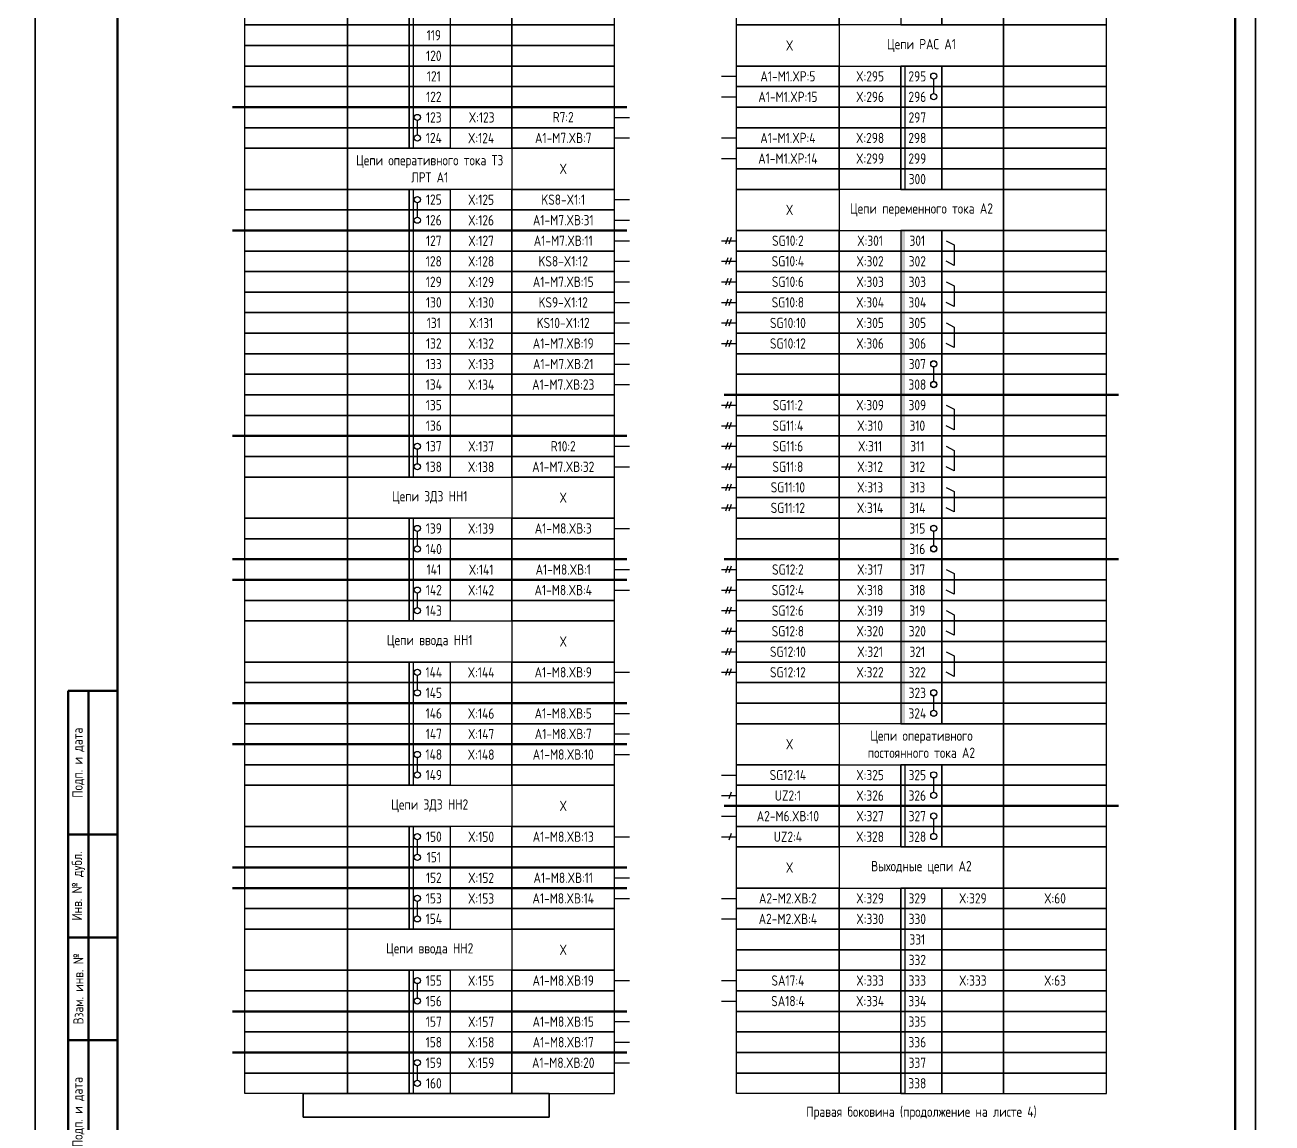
# Model space of a CAD drawing. Header units: millimetres. Extents: x -1117 to 6417, y -90 to 586.
# Drawn here: x 5631.5 to 5935, y 44.8 to 312 of the extents above; entities that cross this region are included whole.
import ezdxf

# ---------------------------------------------------------------- set-up
doc = ezdxf.new("R2010")
doc.units = ezdxf.units.MM
doc.styles.add('Gost_type_A', font='GOST_A.TTF')

# ---------------------------------------------------------------- blocks, each defined once
blk = doc.blocks.new('Штамп левый нижний')
at = {"lineweight": 50}
for points in [[(-12, 145), (-7, 145), (-7, 110), (-12, 110)], [(-7, 145), (0, 145), (0, 110), (-7, 110)], [(-12, 110), (-7, 110), (-7, 85), (-12, 85)], [(-7, 110), (0, 110), (0, 85), (-7, 85)], [(-12, 85), (-7, 85), (-7, 60), (-12, 60)], [(-7, 85), (0, 85), (0, 60), (-7, 60)], [(-12, 60), (-7, 60), (-7, 25), (-12, 25)], [(-7, 60), (0, 60), (0, 25), (-7, 25)], [(-12, 25), (-7, 25), (-7, 0), (-12, 0)], [(-7, 25), (0, 25), (0, 0), (-7, 0)]]:
    blk.add_lwpolyline(points, close=True, dxfattribs=at)
at = {"char_height": 2.5, "attachment_point": 5, "rotation": 90, "style": 'Gost_type_A'}
for s, insert, width in [('Подп. и дата', (-9.5, 127.5), 35), ('Инв. № дубл.', (-9.5, 97.5), 25), ('Взам. инв. №', (-9.5, 72.5), 25), ('Подп. и дата', (-9.5, 42.5), 35), ('Инв. N подл.', (-9.5, 12.5), 25)]:
    blk.add_mtext(s, dxfattribs=dict(at, insert=insert, width=width))

msp = doc.modelspace()

# ---------------------------------------------------------------- hatches: boundary and pattern name
h = msp.add_hatch(color=7)
h.dxf.hatch_style = 1
h.paths.add_polyline_path([(5845.67, 262), (5844.67, 262), (5844.67, 222), (5845.67, 222)])
h = msp.add_hatch(color=7)
h.dxf.hatch_style = 1
h.paths.add_polyline_path([(5845.67, 222), (5844.67, 222), (5844.67, 142), (5845.67, 142)])

# ---------------------------------------------------------------- linework, layer by layer
for p, q in [((5726, 392), (5726, 282)), ((5801.04, 299.5), (5804.67, 299.5)), ((5801.04, 294.5), (5804.67, 294.5)), ((5775, 289.5), (5778.62, 289.5)), ((5775, 284.5), (5778.62, 284.5)), ((5801.04, 284.5), (5804.67, 284.5)), ((5801.04, 279.5), (5804.67, 279.5)), ((5775, 269.5), (5778.62, 269.5)), ((5775, 264.5), (5778.62, 264.5)), ((5775, 259.5), (5778.62, 259.5)), ((5801.04, 259.5), (5804.67, 259.5)), ((5802.58, 260.31), (5802, 258.69)), ((5803.37, 260.31), (5802.79, 258.69)), ((5802.58, 255.31), (5802, 253.69)), ((5803.37, 255.31), (5802.79, 253.69)), ((5775, 254.5), (5778.62, 254.5)), ((5801.04, 254.5), (5804.67, 254.5)), ((5775, 249.5), (5778.62, 249.5)), ((5801.04, 249.5), (5804.67, 249.5)), ((5802.58, 250.31), (5802, 248.69)), ((5803.37, 250.31), (5802.79, 248.69)), ((5775, 244.5), (5778.62, 244.5)), ((5801.04, 244.5), (5804.67, 244.5)), ((5802.58, 245.31), (5802, 243.69)), ((5803.37, 245.31), (5802.79, 243.69)), ((5802.58, 240.31), (5802, 238.69)), ((5803.37, 240.31), (5802.79, 238.69)), ((5775, 239.5), (5778.62, 239.5)), ((5801.04, 239.5), (5804.67, 239.5)), ((5775, 234.5), (5778.62, 234.5)), ((5801.04, 234.5), (5804.67, 234.5)), ((5802.58, 235.31), (5802, 233.69)), ((5803.37, 235.31), (5802.79, 233.69)), ((5775, 229.5), (5778.62, 229.5)), ((5775, 224.5), (5778.62, 224.5)), ((5801.04, 219.5), (5804.67, 219.5)), ((5802.58, 220.31), (5802, 218.69)), ((5803.37, 220.31), (5802.79, 218.69)), ((5801.04, 214.5), (5804.67, 214.5)), ((5802.58, 215.31), (5802, 213.69)), ((5803.37, 215.31), (5802.79, 213.69)), ((5775, 209.5), (5778.62, 209.5)), ((5801.04, 209.5), (5804.67, 209.5)), ((5802.58, 210.31), (5802, 208.69)), ((5803.37, 210.31), (5802.79, 208.69)), ((5775, 204.5), (5778.62, 204.5)), ((5801.04, 204.5), (5804.67, 204.5)), ((5802.58, 205.31), (5802, 203.69)), ((5803.37, 205.31), (5802.79, 203.69)), ((5802.58, 200.31), (5802, 198.69)), ((5803.37, 200.31), (5802.79, 198.69)), ((5801.04, 199.5), (5804.67, 199.5)), ((5801.04, 194.5), (5804.67, 194.5)), ((5802.58, 195.31), (5802, 193.69)), ((5803.37, 195.31), (5802.79, 193.69)), ((5775, 189.5), (5778.62, 189.5)), ((5775, 179.5), (5778.62, 179.5)), ((5801.04, 179.5), (5804.67, 179.5)), ((5802.58, 180.31), (5802, 178.69)), ((5803.37, 180.31), (5802.79, 178.69)), ((5775, 174.5), (5778.62, 174.5)), ((5801.04, 174.5), (5804.67, 174.5)), ((5802.58, 175.31), (5802, 173.69)), ((5803.37, 175.31), (5802.79, 173.69)), ((5802.58, 170.31), (5802, 168.69)), ((5803.37, 170.31), (5802.79, 168.69)), ((5801.04, 169.5), (5804.67, 169.5)), ((5801.04, 164.5), (5804.67, 164.5)), ((5802.58, 165.31), (5802, 163.69)), ((5803.37, 165.31), (5802.79, 163.69)), ((5801.04, 159.5), (5804.67, 159.5)), ((5802.58, 160.31), (5802, 158.69)), ((5803.37, 160.31), (5802.79, 158.69)), ((5802.58, 155.31), (5802, 153.69)), ((5803.37, 155.31), (5802.79, 153.69)), ((5775, 154.5), (5778.62, 154.5)), ((5801.04, 154.5), (5804.67, 154.5)), ((5775, 144.5), (5778.62, 144.5)), ((5775, 139.5), (5778.62, 139.5)), ((5775, 134.5), (5778.62, 134.5)), ((5801.04, 129.5), (5804.67, 129.5)), ((5801.04, 124.5), (5804.67, 124.5)), ((5803.37, 125.31), (5802.79, 123.69)), ((5801.04, 119.5), (5804.67, 119.5)), ((5775, 114.5), (5778.62, 114.5)), ((5801.04, 114.5), (5804.67, 114.5)), ((5803.37, 115.31), (5802.79, 113.69)), ((5775, 104.5), (5778.62, 104.5)), ((5775, 99.5), (5778.62, 99.5)), ((5801.04, 99.5), (5804.67, 99.5)), ((5801.04, 94.5), (5804.67, 94.5)), ((5775, 79.5), (5778.62, 79.5)), ((5801.04, 79.5), (5804.67, 79.5)), ((5801.04, 74.5), (5804.67, 74.5)), ((5775, 69.5), (5778.62, 69.5)), ((5775, 64.5), (5778.62, 64.5)), ((5775, 59.5), (5778.62, 59.5))]:
    msp.add_line(p, q)
at = {"lineweight": -2}
for p, q in [((5852.67, 295.25), (5852.67, 298.75)), ((5852.67, 225.25), (5852.67, 228.75)), ((5852.67, 225.25), (5852.67, 228.75)), ((5852.67, 185.25), (5852.67, 188.75)), ((5852.67, 185.25), (5852.67, 188.75)), ((5852.67, 145.25), (5852.67, 148.75)), ((5852.67, 145.25), (5852.67, 148.75)), ((5852.67, 125.25), (5852.67, 128.75)), ((5852.67, 115.25), (5852.67, 118.75))]:
    msp.add_line(p, q, dxfattribs=at)
at = {"lineweight": 50}
for p, q in [((5682, 292), (5778, 292)), ((5682, 262), (5778, 262)), ((5801.67, 222), (5897.67, 222)), ((5682, 212), (5778, 212)), ((5682, 182), (5778, 182)), ((5801.67, 182), (5897.67, 182)), ((5682, 177), (5778, 177)), ((5682, 147), (5778, 147)), ((5682, 137), (5778, 137)), ((5801.67, 122), (5897.67, 122)), ((5682, 107), (5778, 107)), ((5682, 102), (5778, 102)), ((5682, 72), (5778, 72)), ((5682, 62), (5778, 62))]:
    msp.add_line(p, q, dxfattribs=at)
at = {"color": 7, "lineweight": -2}
for p, q in [((5727, 285.25), (5727, 288.75)), ((5727, 265.25), (5727, 268.75)), ((5727, 205.25), (5727, 208.75)), ((5727, 185.25), (5727, 188.75)), ((5727, 170.25), (5727, 173.75)), ((5727, 150.25), (5727, 153.75)), ((5727, 130.25), (5727, 133.75)), ((5727, 110.25), (5727, 113.75)), ((5727, 95.25), (5727, 98.75)), ((5727, 75.25), (5727, 78.75)), ((5727, 55.25), (5727, 58.75))]:
    msp.add_line(p, q, dxfattribs=at)
for points in [[(5634, 420), (5634, 0), (5337, 0), (5337, 420)], [(5931, 420), (5931, 0), (5634, 0), (5634, 420)], [(6228, 420), (6228, 0), (5931, 0), (5931, 420)], [(5685, 317), (5710, 317), (5710, 312), (5685, 312)], [(5710, 317), (5725, 317), (5725, 312), (5710, 312)], [(5725, 317), (5735, 317), (5735, 312), (5725, 312)], [(5750, 317), (5735, 317), (5735, 312), (5750, 312)], [(5775, 317), (5750, 317), (5750, 312), (5775, 312)], [(5804.67, 317), (5829.67, 317), (5829.67, 312), (5804.67, 312)], [(5829.67, 317), (5844.67, 317), (5844.67, 312), (5829.67, 312)], [(5854.67, 317), (5844.67, 317), (5844.67, 312), (5854.67, 312)], [(5869.67, 317), (5854.67, 317), (5854.67, 312), (5869.67, 312)], [(5894.67, 317), (5869.67, 317), (5869.67, 312), (5894.67, 312)], [(5685, 312), (5710, 312), (5710, 307), (5685, 307)], [(5710, 312), (5725, 312), (5725, 307), (5710, 307)], [(5725, 312), (5735, 312), (5735, 307), (5725, 307)], [(5750, 312), (5735, 312), (5735, 307), (5750, 307)], [(5775, 312), (5750, 312), (5750, 307), (5775, 307)], [(5804.67, 312), (5829.67, 312), (5829.67, 302), (5804.67, 302)], [(5869.67, 312), (5829.67, 312), (5829.67, 302), (5869.67, 302)], [(5894.67, 312), (5869.67, 312), (5869.67, 302), (5894.67, 302)], [(5685, 307), (5710, 307), (5710, 302), (5685, 302)], [(5710, 307), (5725, 307), (5725, 302), (5710, 302)], [(5725, 307), (5735, 307), (5735, 302), (5725, 302)], [(5750, 307), (5735, 307), (5735, 302), (5750, 302)], [(5775, 307), (5750, 307), (5750, 302), (5775, 302)], [(5685, 302), (5710, 302), (5710, 297), (5685, 297)], [(5710, 302), (5725, 302), (5725, 297), (5710, 297)], [(5725, 302), (5735, 302), (5735, 297), (5725, 297)], [(5750, 302), (5735, 302), (5735, 297), (5750, 297)], [(5775, 302), (5750, 302), (5750, 297), (5775, 297)], [(5804.67, 302), (5829.67, 302), (5829.67, 297), (5804.67, 297)], [(5829.67, 302), (5844.67, 302), (5844.67, 297), (5829.67, 297)], [(5854.67, 302), (5844.67, 302), (5844.67, 297), (5854.67, 297)], [(5869.67, 302), (5854.67, 302), (5854.67, 297), (5869.67, 297)], [(5894.67, 302), (5869.67, 302), (5869.67, 297), (5894.67, 297)], [(5685, 297), (5710, 297), (5710, 292), (5685, 292)], [(5710, 297), (5725, 297), (5725, 292), (5710, 292)], [(5725, 297), (5735, 297), (5735, 292), (5725, 292)], [(5750, 297), (5735, 297), (5735, 292), (5750, 292)], [(5775, 297), (5750, 297), (5750, 292), (5775, 292)], [(5804.67, 297), (5829.67, 297), (5829.67, 292), (5804.67, 292)], [(5829.67, 297), (5844.67, 297), (5844.67, 292), (5829.67, 292)], [(5854.67, 297), (5844.67, 297), (5844.67, 292), (5854.67, 292)], [(5869.67, 297), (5854.67, 297), (5854.67, 292), (5869.67, 292)], [(5894.67, 297), (5869.67, 297), (5869.67, 292), (5894.67, 292)], [(5685, 292), (5710, 292), (5710, 287), (5685, 287)], [(5710, 292), (5725, 292), (5725, 287), (5710, 287)], [(5725, 292), (5735, 292), (5735, 287), (5725, 287)], [(5750, 292), (5735, 292), (5735, 287), (5750, 287)], [(5775, 292), (5750, 292), (5750, 287), (5775, 287)], [(5804.67, 292), (5829.67, 292), (5829.67, 287), (5804.67, 287)], [(5804.67, 292), (5829.67, 292), (5829.67, 287), (5804.67, 287)], [(5829.67, 292), (5844.67, 292), (5844.67, 287), (5829.67, 287)], [(5829.67, 292), (5844.67, 292), (5844.67, 287), (5829.67, 287)], [(5854.67, 292), (5844.67, 292), (5844.67, 287), (5854.67, 287)], [(5854.67, 292), (5844.67, 292), (5844.67, 287), (5854.67, 287)], [(5869.67, 292), (5854.67, 292), (5854.67, 287), (5869.67, 287)], [(5869.67, 292), (5854.67, 292), (5854.67, 287), (5869.67, 287)], [(5894.67, 292), (5869.67, 292), (5869.67, 287), (5894.67, 287)], [(5894.67, 292), (5869.67, 292), (5869.67, 287), (5894.67, 287)], [(5685, 287), (5710, 287), (5710, 282), (5685, 282)], [(5710, 287), (5725, 287), (5725, 282), (5710, 282)], [(5725, 287), (5735, 287), (5735, 282), (5725, 282)], [(5750, 287), (5735, 287), (5735, 282), (5750, 282)], [(5775, 287), (5750, 287), (5750, 282), (5775, 282)], [(5804.67, 287), (5829.67, 287), (5829.67, 282), (5804.67, 282)], [(5804.67, 287), (5829.67, 287), (5829.67, 282), (5804.67, 282)], [(5829.67, 287), (5844.67, 287), (5844.67, 282), (5829.67, 282)], [(5829.67, 287), (5844.67, 287), (5844.67, 282), (5829.67, 282)], [(5854.67, 287), (5844.67, 287), (5844.67, 282), (5854.67, 282)], [(5854.67, 287), (5844.67, 287), (5844.67, 282), (5854.67, 282)], [(5869.67, 287), (5854.67, 287), (5854.67, 282), (5869.67, 282)], [(5869.67, 287), (5854.67, 287), (5854.67, 282), (5869.67, 282)], [(5894.67, 287), (5869.67, 287), (5869.67, 282), (5894.67, 282)], [(5894.67, 287), (5869.67, 287), (5869.67, 282), (5894.67, 282)], [(5685, 282), (5710, 282), (5710, 272), (5685, 272)], [(5710, 282), (5750, 282), (5750, 272), (5710, 272)], [(5775, 282), (5750, 282), (5750, 272), (5775, 272)], [(5804.67, 282), (5829.67, 282), (5829.67, 277), (5804.67, 277)], [(5829.67, 282), (5844.67, 282), (5844.67, 277), (5829.67, 277)], [(5854.67, 282), (5844.67, 282), (5844.67, 277), (5854.67, 277)], [(5869.67, 282), (5854.67, 282), (5854.67, 277), (5869.67, 277)], [(5894.67, 282), (5869.67, 282), (5869.67, 277), (5894.67, 277)], [(5804.67, 277), (5829.67, 277), (5829.67, 272), (5804.67, 272)], [(5804.67, 277), (5829.67, 277), (5829.67, 272), (5804.67, 272)], [(5829.67, 277), (5844.67, 277), (5844.67, 272), (5829.67, 272)], [(5829.67, 277), (5844.67, 277), (5844.67, 272), (5829.67, 272)], [(5854.67, 277), (5844.67, 277), (5844.67, 272), (5854.67, 272)], [(5854.67, 277), (5844.67, 277), (5844.67, 272), (5854.67, 272)], [(5869.67, 277), (5854.67, 277), (5854.67, 272), (5869.67, 272)], [(5869.67, 277), (5854.67, 277), (5854.67, 272), (5869.67, 272)], [(5894.67, 277), (5869.67, 277), (5869.67, 272), (5894.67, 272)], [(5894.67, 277), (5869.67, 277), (5869.67, 272), (5894.67, 272)], [(5685, 272), (5710, 272), (5710, 267), (5685, 267)], [(5710, 272), (5725, 272), (5725, 267), (5710, 267)], [(5725, 272), (5735, 272), (5735, 267), (5725, 267)], [(5750, 272), (5735, 272), (5735, 267), (5750, 267)], [(5775, 272), (5750, 272), (5750, 267), (5775, 267)], [(5804.67, 272), (5829.67, 272), (5829.67, 262), (5804.67, 262)], [(5869.67, 272), (5829.67, 272), (5829.67, 262), (5869.67, 262)], [(5894.67, 272), (5869.67, 272), (5869.67, 262), (5894.67, 262)], [(5685, 267), (5710, 267), (5710, 262), (5685, 262)], [(5710, 267), (5725, 267), (5725, 262), (5710, 262)], [(5725, 267), (5735, 267), (5735, 262), (5725, 262)], [(5750, 267), (5735, 267), (5735, 262), (5750, 262)], [(5775, 267), (5750, 267), (5750, 262), (5775, 262)], [(5685, 262), (5710, 262), (5710, 257), (5685, 257)], [(5710, 262), (5725, 262), (5725, 257), (5710, 257)], [(5725, 262), (5735, 262), (5735, 257), (5725, 257)], [(5750, 262), (5735, 262), (5735, 257), (5750, 257)], [(5775, 262), (5750, 262), (5750, 257), (5775, 257)], [(5804.67, 262), (5829.67, 262), (5829.67, 257), (5804.67, 257)], [(5829.67, 262), (5844.67, 262), (5844.67, 257), (5829.67, 257)], [(5854.67, 262), (5844.67, 262), (5844.67, 257), (5854.67, 257)], [(5869.67, 262), (5854.67, 262), (5854.67, 257), (5869.67, 257)], [(5894.67, 262), (5869.67, 262), (5869.67, 257), (5894.67, 257)], [(5685, 257), (5710, 257), (5710, 252), (5685, 252)], [(5710, 257), (5725, 257), (5725, 252), (5710, 252)], [(5725, 257), (5735, 257), (5735, 252), (5725, 252)], [(5750, 257), (5735, 257), (5735, 252), (5750, 252)], [(5775, 257), (5750, 257), (5750, 252), (5775, 252)], [(5804.67, 257), (5829.67, 257), (5829.67, 252), (5804.67, 252)], [(5829.67, 257), (5844.67, 257), (5844.67, 252), (5829.67, 252)], [(5854.67, 257), (5844.67, 257), (5844.67, 252), (5854.67, 252)], [(5869.67, 257), (5854.67, 257), (5854.67, 252), (5869.67, 252)], [(5894.67, 257), (5869.67, 257), (5869.67, 252), (5894.67, 252)], [(5685, 252), (5710, 252), (5710, 247), (5685, 247)], [(5710, 252), (5725, 252), (5725, 247), (5710, 247)], [(5725, 252), (5735, 252), (5735, 247), (5725, 247)], [(5750, 252), (5735, 252), (5735, 247), (5750, 247)], [(5775, 252), (5750, 252), (5750, 247), (5775, 247)], [(5804.67, 252), (5829.67, 252), (5829.67, 247), (5804.67, 247)], [(5829.67, 252), (5844.67, 252), (5844.67, 247), (5829.67, 247)], [(5854.67, 252), (5844.67, 252), (5844.67, 247), (5854.67, 247)], [(5869.67, 252), (5854.67, 252), (5854.67, 247), (5869.67, 247)], [(5894.67, 252), (5869.67, 252), (5869.67, 247), (5894.67, 247)], [(5685, 247), (5710, 247), (5710, 242), (5685, 242)], [(5710, 247), (5725, 247), (5725, 242), (5710, 242)], [(5725, 247), (5735, 247), (5735, 242), (5725, 242)], [(5750, 247), (5735, 247), (5735, 242), (5750, 242)], [(5775, 247), (5750, 247), (5750, 242), (5775, 242)], [(5804.67, 247), (5829.67, 247), (5829.67, 242), (5804.67, 242)], [(5829.67, 247), (5844.67, 247), (5844.67, 242), (5829.67, 242)], [(5854.67, 247), (5844.67, 247), (5844.67, 242), (5854.67, 242)], [(5869.67, 247), (5854.67, 247), (5854.67, 242), (5869.67, 242)], [(5894.67, 247), (5869.67, 247), (5869.67, 242), (5894.67, 242)], [(5685, 242), (5710, 242), (5710, 237), (5685, 237)], [(5710, 242), (5725, 242), (5725, 237), (5710, 237)], [(5725, 242), (5735, 242), (5735, 237), (5725, 237)], [(5750, 242), (5735, 242), (5735, 237), (5750, 237)], [(5775, 242), (5750, 242), (5750, 237), (5775, 237)], [(5804.67, 242), (5829.67, 242), (5829.67, 237), (5804.67, 237)], [(5829.67, 242), (5844.67, 242), (5844.67, 237), (5829.67, 237)], [(5854.67, 242), (5844.67, 242), (5844.67, 237), (5854.67, 237)], [(5869.67, 242), (5854.67, 242), (5854.67, 237), (5869.67, 237)], [(5894.67, 242), (5869.67, 242), (5869.67, 237), (5894.67, 237)], [(5685, 237), (5710, 237), (5710, 232), (5685, 232)], [(5710, 237), (5725, 237), (5725, 232), (5710, 232)], [(5725, 237), (5735, 237), (5735, 232), (5725, 232)], [(5750, 237), (5735, 237), (5735, 232), (5750, 232)], [(5775, 237), (5750, 237), (5750, 232), (5775, 232)], [(5804.67, 237), (5829.67, 237), (5829.67, 232), (5804.67, 232)], [(5804.67, 237), (5829.67, 237), (5829.67, 232), (5804.67, 232)], [(5829.67, 237), (5844.67, 237), (5844.67, 232), (5829.67, 232)], [(5829.67, 237), (5844.67, 237), (5844.67, 232), (5829.67, 232)], [(5854.67, 237), (5844.67, 237), (5844.67, 232), (5854.67, 232)], [(5854.67, 237), (5844.67, 237), (5844.67, 232), (5854.67, 232)], [(5869.67, 237), (5854.67, 237), (5854.67, 232), (5869.67, 232)], [(5869.67, 237), (5854.67, 237), (5854.67, 232), (5869.67, 232)], [(5894.67, 237), (5869.67, 237), (5869.67, 232), (5894.67, 232)], [(5894.67, 237), (5869.67, 237), (5869.67, 232), (5894.67, 232)], [(5685, 232), (5710, 232), (5710, 227), (5685, 227)], [(5710, 232), (5725, 232), (5725, 227), (5710, 227)], [(5725, 232), (5735, 232), (5735, 227), (5725, 227)], [(5750, 232), (5735, 232), (5735, 227), (5750, 227)], [(5775, 232), (5750, 232), (5750, 227), (5775, 227)], [(5804.67, 232), (5829.67, 232), (5829.67, 227), (5804.67, 227)], [(5804.67, 232), (5829.67, 232), (5829.67, 227), (5804.67, 227)], [(5829.67, 232), (5844.67, 232), (5844.67, 227), (5829.67, 227)], [(5829.67, 232), (5844.67, 232), (5844.67, 227), (5829.67, 227)], [(5854.67, 232), (5844.67, 232), (5844.67, 227), (5854.67, 227)], [(5854.67, 232), (5844.67, 232), (5844.67, 227), (5854.67, 227)], [(5869.67, 232), (5854.67, 232), (5854.67, 227), (5869.67, 227)], [(5869.67, 232), (5854.67, 232), (5854.67, 227), (5869.67, 227)], [(5894.67, 232), (5869.67, 232), (5869.67, 227), (5894.67, 227)], [(5894.67, 232), (5869.67, 232), (5869.67, 227), (5894.67, 227)], [(5685, 227), (5710, 227), (5710, 222), (5685, 222)], [(5710, 227), (5725, 227), (5725, 222), (5710, 222)], [(5725, 227), (5735, 227), (5735, 222), (5725, 222)], [(5750, 227), (5735, 227), (5735, 222), (5750, 222)], [(5775, 227), (5750, 227), (5750, 222), (5775, 222)], [(5804.67, 227), (5829.67, 227), (5829.67, 222), (5804.67, 222)], [(5804.67, 227), (5829.67, 227), (5829.67, 222), (5804.67, 222)], [(5829.67, 227), (5844.67, 227), (5844.67, 222), (5829.67, 222)], [(5829.67, 227), (5844.67, 227), (5844.67, 222), (5829.67, 222)], [(5854.67, 227), (5844.67, 227), (5844.67, 222), (5854.67, 222)], [(5854.67, 227), (5844.67, 227), (5844.67, 222), (5854.67, 222)], [(5869.67, 227), (5854.67, 227), (5854.67, 222), (5869.67, 222)], [(5869.67, 227), (5854.67, 227), (5854.67, 222), (5869.67, 222)], [(5894.67, 227), (5869.67, 227), (5869.67, 222), (5894.67, 222)], [(5894.67, 227), (5869.67, 227), (5869.67, 222), (5894.67, 222)], [(5685, 222), (5710, 222), (5710, 217), (5685, 217)], [(5710, 222), (5725, 222), (5725, 217), (5710, 217)], [(5725, 222), (5735, 222), (5735, 217), (5725, 217)], [(5750, 222), (5735, 222), (5735, 217), (5750, 217)], [(5775, 222), (5750, 222), (5750, 217), (5775, 217)], [(5804.67, 222), (5829.67, 222), (5829.67, 217), (5804.67, 217)], [(5804.67, 222), (5829.67, 222), (5829.67, 217), (5804.67, 217)], [(5804.67, 222), (5829.67, 222), (5829.67, 217), (5804.67, 217)], [(5829.67, 222), (5844.67, 222), (5844.67, 217), (5829.67, 217)], [(5829.67, 222), (5844.67, 222), (5844.67, 217), (5829.67, 217)], [(5829.67, 222), (5844.67, 222), (5844.67, 217), (5829.67, 217)], [(5854.67, 222), (5844.67, 222), (5844.67, 217), (5854.67, 217)], [(5854.67, 222), (5844.67, 222), (5844.67, 217), (5854.67, 217)], [(5854.67, 222), (5844.67, 222), (5844.67, 217), (5854.67, 217)], [(5869.67, 222), (5854.67, 222), (5854.67, 217), (5869.67, 217)], [(5869.67, 222), (5854.67, 222), (5854.67, 217), (5869.67, 217)], [(5869.67, 222), (5854.67, 222), (5854.67, 217), (5869.67, 217)], [(5894.67, 222), (5869.67, 222), (5869.67, 217), (5894.67, 217)], [(5894.67, 222), (5869.67, 222), (5869.67, 217), (5894.67, 217)], [(5894.67, 222), (5869.67, 222), (5869.67, 217), (5894.67, 217)], [(5685, 217), (5710, 217), (5710, 212), (5685, 212)], [(5710, 217), (5725, 217), (5725, 212), (5710, 212)], [(5725, 217), (5735, 217), (5735, 212), (5725, 212)], [(5750, 217), (5735, 217), (5735, 212), (5750, 212)], [(5775, 217), (5750, 217), (5750, 212), (5775, 212)], [(5804.67, 217), (5829.67, 217), (5829.67, 212), (5804.67, 212)], [(5829.67, 217), (5844.67, 217), (5844.67, 212), (5829.67, 212)], [(5854.67, 217), (5844.67, 217), (5844.67, 212), (5854.67, 212)], [(5869.67, 217), (5854.67, 217), (5854.67, 212), (5869.67, 212)], [(5894.67, 217), (5869.67, 217), (5869.67, 212), (5894.67, 212)], [(5685, 212), (5710, 212), (5710, 207), (5685, 207)], [(5710, 212), (5725, 212), (5725, 207), (5710, 207)], [(5725, 212), (5735, 212), (5735, 207), (5725, 207)], [(5750, 212), (5735, 212), (5735, 207), (5750, 207)], [(5775, 212), (5750, 212), (5750, 207), (5775, 207)], [(5804.67, 212), (5829.67, 212), (5829.67, 207), (5804.67, 207)], [(5829.67, 212), (5844.67, 212), (5844.67, 207), (5829.67, 207)], [(5854.67, 212), (5844.67, 212), (5844.67, 207), (5854.67, 207)], [(5869.67, 212), (5854.67, 212), (5854.67, 207), (5869.67, 207)], [(5894.67, 212), (5869.67, 212), (5869.67, 207), (5894.67, 207)], [(5685, 207), (5710, 207), (5710, 202), (5685, 202)], [(5710, 207), (5725, 207), (5725, 202), (5710, 202)], [(5725, 207), (5735, 207), (5735, 202), (5725, 202)], [(5750, 207), (5735, 207), (5735, 202), (5750, 202)], [(5775, 207), (5750, 207), (5750, 202), (5775, 202)], [(5804.67, 207), (5829.67, 207), (5829.67, 202), (5804.67, 202)], [(5829.67, 207), (5844.67, 207), (5844.67, 202), (5829.67, 202)], [(5854.67, 207), (5844.67, 207), (5844.67, 202), (5854.67, 202)], [(5869.67, 207), (5854.67, 207), (5854.67, 202), (5869.67, 202)], [(5894.67, 207), (5869.67, 207), (5869.67, 202), (5894.67, 202)], [(5685, 202), (5710, 202), (5710, 192), (5685, 192)], [(5710, 202), (5750, 202), (5750, 192), (5710, 192)], [(5775, 202), (5750, 202), (5750, 192), (5775, 192)], [(5804.67, 202), (5829.67, 202), (5829.67, 197), (5804.67, 197)], [(5829.67, 202), (5844.67, 202), (5844.67, 197), (5829.67, 197)], [(5854.67, 202), (5844.67, 202), (5844.67, 197), (5854.67, 197)], [(5869.67, 202), (5854.67, 202), (5854.67, 197), (5869.67, 197)], [(5894.67, 202), (5869.67, 202), (5869.67, 197), (5894.67, 197)], [(5804.67, 197), (5829.67, 197), (5829.67, 192), (5804.67, 192)], [(5829.67, 197), (5844.67, 197), (5844.67, 192), (5829.67, 192)], [(5854.67, 197), (5844.67, 197), (5844.67, 192), (5854.67, 192)], [(5869.67, 197), (5854.67, 197), (5854.67, 192), (5869.67, 192)], [(5894.67, 197), (5869.67, 197), (5869.67, 192), (5894.67, 192)], [(5685, 192), (5710, 192), (5710, 187), (5685, 187)], [(5710, 192), (5725, 192), (5725, 187), (5710, 187)], [(5725, 192), (5735, 192), (5735, 187), (5725, 187)], [(5725, 192), (5726, 192), (5726, 167), (5725, 167)], [(5750, 192), (5735, 192), (5735, 187), (5750, 187)], [(5775, 192), (5750, 192), (5750, 187), (5775, 187)], [(5804.67, 192), (5829.67, 192), (5829.67, 187), (5804.67, 187)], [(5829.67, 192), (5844.67, 192), (5844.67, 187), (5829.67, 187)], [(5854.67, 192), (5844.67, 192), (5844.67, 187), (5854.67, 187)], [(5869.67, 192), (5854.67, 192), (5854.67, 187), (5869.67, 187)], [(5894.67, 192), (5869.67, 192), (5869.67, 187), (5894.67, 187)], [(5685, 187), (5710, 187), (5710, 182), (5685, 182)], [(5710, 187), (5725, 187), (5725, 182), (5710, 182)], [(5725, 187), (5735, 187), (5735, 182), (5725, 182)], [(5750, 187), (5735, 187), (5735, 182), (5750, 182)], [(5775, 187), (5750, 187), (5750, 182), (5775, 182)], [(5804.67, 187), (5829.67, 187), (5829.67, 182), (5804.67, 182)], [(5829.67, 187), (5844.67, 187), (5844.67, 182), (5829.67, 182)], [(5854.67, 187), (5844.67, 187), (5844.67, 182), (5854.67, 182)], [(5869.67, 187), (5854.67, 187), (5854.67, 182), (5869.67, 182)], [(5894.67, 187), (5869.67, 187), (5869.67, 182), (5894.67, 182)], [(5685, 182), (5710, 182), (5710, 177), (5685, 177)], [(5710, 182), (5725, 182), (5725, 177), (5710, 177)], [(5725, 182), (5735, 182), (5735, 177), (5725, 177)], [(5750, 182), (5735, 182), (5735, 177), (5750, 177)], [(5775, 182), (5750, 182), (5750, 177), (5775, 177)], [(5804.67, 182), (5829.67, 182), (5829.67, 172), (5804.67, 172)], [(5804.67, 182), (5829.67, 182), (5829.67, 177), (5804.67, 177)], [(5869.67, 182), (5829.67, 182), (5829.67, 172), (5869.67, 172)], [(5829.67, 182), (5844.67, 182), (5844.67, 177), (5829.67, 177)], [(5854.67, 182), (5844.67, 182), (5844.67, 177), (5854.67, 177)], [(5869.67, 182), (5854.67, 182), (5854.67, 177), (5869.67, 177)], [(5894.67, 182), (5869.67, 182), (5869.67, 172), (5894.67, 172)], [(5894.67, 182), (5869.67, 182), (5869.67, 177), (5894.67, 177)], [(5685, 177), (5710, 177), (5710, 172), (5685, 172)], [(5710, 177), (5725, 177), (5725, 172), (5710, 172)], [(5725, 177), (5735, 177), (5735, 172), (5725, 172)], [(5750, 177), (5735, 177), (5735, 172), (5750, 172)], [(5775, 177), (5750, 177), (5750, 172), (5775, 172)], [(5804.67, 177), (5829.67, 177), (5829.67, 172), (5804.67, 172)], [(5829.67, 177), (5844.67, 177), (5844.67, 172), (5829.67, 172)], [(5854.67, 177), (5844.67, 177), (5844.67, 172), (5854.67, 172)], [(5869.67, 177), (5854.67, 177), (5854.67, 172), (5869.67, 172)], [(5894.67, 177), (5869.67, 177), (5869.67, 172), (5894.67, 172)], [(5685, 172), (5710, 172), (5710, 167), (5685, 167)], [(5710, 172), (5725, 172), (5725, 167), (5710, 167)], [(5725, 172), (5735, 172), (5735, 167), (5725, 167)], [(5750, 172), (5735, 172), (5735, 167), (5750, 167)], [(5775, 172), (5750, 172), (5750, 167), (5775, 167)], [(5804.67, 172), (5829.67, 172), (5829.67, 167), (5804.67, 167)], [(5829.67, 172), (5844.67, 172), (5844.67, 167), (5829.67, 167)], [(5854.67, 172), (5844.67, 172), (5844.67, 167), (5854.67, 167)], [(5869.67, 172), (5854.67, 172), (5854.67, 167), (5869.67, 167)], [(5894.67, 172), (5869.67, 172), (5869.67, 167), (5894.67, 167)], [(5685, 167), (5710, 167), (5710, 157), (5685, 157)], [(5710, 167), (5750, 167), (5750, 157), (5710, 157)], [(5775, 167), (5750, 167), (5750, 157), (5775, 157)], [(5804.67, 167), (5829.67, 167), (5829.67, 162), (5804.67, 162)], [(5829.67, 167), (5844.67, 167), (5844.67, 162), (5829.67, 162)], [(5854.67, 167), (5844.67, 167), (5844.67, 162), (5854.67, 162)], [(5869.67, 167), (5854.67, 167), (5854.67, 162), (5869.67, 162)], [(5894.67, 167), (5869.67, 167), (5869.67, 162), (5894.67, 162)], [(5804.67, 162), (5829.67, 162), (5829.67, 157), (5804.67, 157)], [(5829.67, 162), (5844.67, 162), (5844.67, 157), (5829.67, 157)], [(5854.67, 162), (5844.67, 162), (5844.67, 157), (5854.67, 157)], [(5869.67, 162), (5854.67, 162), (5854.67, 157), (5869.67, 157)], [(5894.67, 162), (5869.67, 162), (5869.67, 157), (5894.67, 157)], [(5685, 157), (5710, 157), (5710, 152), (5685, 152)], [(5710, 157), (5725, 157), (5725, 152), (5710, 152)], [(5725, 157), (5735, 157), (5735, 152), (5725, 152)], [(5725, 157), (5726, 157), (5726, 127), (5725, 127)], [(5750, 157), (5735, 157), (5735, 152), (5750, 152)], [(5775, 157), (5750, 157), (5750, 152), (5775, 152)], [(5804.67, 157), (5829.67, 157), (5829.67, 152), (5804.67, 152)], [(5804.67, 157), (5829.67, 157), (5829.67, 152), (5804.67, 152)], [(5829.67, 157), (5844.67, 157), (5844.67, 152), (5829.67, 152)], [(5854.67, 157), (5844.67, 157), (5844.67, 152), (5854.67, 152)], [(5869.67, 157), (5854.67, 157), (5854.67, 152), (5869.67, 152)], [(5894.67, 157), (5869.67, 157), (5869.67, 152), (5894.67, 152)], [(5685, 152), (5710, 152), (5710, 147), (5685, 147)], [(5710, 152), (5725, 152), (5725, 147), (5710, 147)], [(5725, 152), (5735, 152), (5735, 147), (5725, 147)], [(5750, 152), (5735, 152), (5735, 147), (5750, 147)], [(5775, 152), (5750, 152), (5750, 147), (5775, 147)], [(5804.67, 152), (5829.67, 152), (5829.67, 147), (5804.67, 147)], [(5829.67, 152), (5844.67, 152), (5844.67, 147), (5829.67, 147)], [(5854.67, 152), (5844.67, 152), (5844.67, 147), (5854.67, 147)], [(5869.67, 152), (5854.67, 152), (5854.67, 147), (5869.67, 147)], [(5894.67, 152), (5869.67, 152), (5869.67, 147), (5894.67, 147)], [(5685, 147), (5710, 147), (5710, 142), (5685, 142)], [(5710, 147), (5725, 147), (5725, 142), (5710, 142)], [(5725, 147), (5735, 147), (5735, 142), (5725, 142)], [(5750, 147), (5735, 147), (5735, 142), (5750, 142)], [(5775, 147), (5750, 147), (5750, 142), (5775, 142)], [(5804.67, 147), (5829.67, 147), (5829.67, 142), (5804.67, 142)], [(5829.67, 147), (5844.67, 147), (5844.67, 142), (5829.67, 142)], [(5854.67, 147), (5844.67, 147), (5844.67, 142), (5854.67, 142)], [(5869.67, 147), (5854.67, 147), (5854.67, 142), (5869.67, 142)], [(5894.67, 147), (5869.67, 147), (5869.67, 142), (5894.67, 142)], [(5685, 142), (5710, 142), (5710, 137), (5685, 137)], [(5710, 142), (5725, 142), (5725, 137), (5710, 137)], [(5725, 142), (5735, 142), (5735, 137), (5725, 137)], [(5750, 142), (5735, 142), (5735, 137), (5750, 137)], [(5775, 142), (5750, 142), (5750, 137), (5775, 137)], [(5804.67, 142), (5829.67, 142), (5829.67, 132), (5804.67, 132)], [(5869.67, 142), (5829.67, 142), (5829.67, 132), (5869.67, 132)], [(5894.67, 142), (5869.67, 142), (5869.67, 132), (5894.67, 132)], [(5685, 137), (5710, 137), (5710, 132), (5685, 132)], [(5710, 137), (5725, 137), (5725, 132), (5710, 132)], [(5725, 137), (5735, 137), (5735, 132), (5725, 132)], [(5750, 137), (5735, 137), (5735, 132), (5750, 132)], [(5775, 137), (5750, 137), (5750, 132), (5775, 132)], [(5685, 132), (5710, 132), (5710, 127), (5685, 127)], [(5710, 132), (5725, 132), (5725, 127), (5710, 127)], [(5725, 132), (5735, 132), (5735, 127), (5725, 127)], [(5750, 132), (5735, 132), (5735, 127), (5750, 127)], [(5775, 132), (5750, 132), (5750, 127), (5775, 127)], [(5804.67, 132), (5829.67, 132), (5829.67, 127), (5804.67, 127)], [(5829.67, 132), (5844.67, 132), (5844.67, 127), (5829.67, 127)], [(5854.67, 132), (5844.67, 132), (5844.67, 127), (5854.67, 127)], [(5844.67, 132), (5845.67, 132), (5845.67, 112), (5844.67, 112)], [(5869.67, 132), (5854.67, 132), (5854.67, 127), (5869.67, 127)], [(5894.67, 132), (5869.67, 132), (5869.67, 127), (5894.67, 127)], [(5685, 127), (5710, 127), (5710, 117), (5685, 117)], [(5710, 127), (5750, 127), (5750, 117), (5710, 117)], [(5775, 127), (5750, 127), (5750, 117), (5775, 117)], [(5804.67, 127), (5829.67, 127), (5829.67, 122), (5804.67, 122)], [(5829.67, 127), (5844.67, 127), (5844.67, 122), (5829.67, 122)], [(5854.67, 127), (5844.67, 127), (5844.67, 122), (5854.67, 122)], [(5869.67, 127), (5854.67, 127), (5854.67, 122), (5869.67, 122)], [(5894.67, 127), (5869.67, 127), (5869.67, 122), (5894.67, 122)], [(5804.67, 122), (5829.67, 122), (5829.67, 117), (5804.67, 117)], [(5829.67, 122), (5844.67, 122), (5844.67, 117), (5829.67, 117)], [(5854.67, 122), (5844.67, 122), (5844.67, 117), (5854.67, 117)], [(5869.67, 122), (5854.67, 122), (5854.67, 117), (5869.67, 117)], [(5894.67, 122), (5869.67, 122), (5869.67, 117), (5894.67, 117)], [(5685, 117), (5710, 117), (5710, 112), (5685, 112)], [(5710, 117), (5725, 117), (5725, 112), (5710, 112)], [(5725, 117), (5735, 117), (5735, 112), (5725, 112)], [(5725, 117), (5726, 117), (5726, 92), (5725, 92)], [(5750, 117), (5735, 117), (5735, 112), (5750, 112)], [(5775, 117), (5750, 117), (5750, 112), (5775, 112)], [(5804.67, 117), (5829.67, 117), (5829.67, 112), (5804.67, 112)], [(5829.67, 117), (5844.67, 117), (5844.67, 112), (5829.67, 112)], [(5854.67, 117), (5844.67, 117), (5844.67, 112), (5854.67, 112)], [(5869.67, 117), (5854.67, 117), (5854.67, 112), (5869.67, 112)], [(5894.67, 117), (5869.67, 117), (5869.67, 112), (5894.67, 112)], [(5685, 112), (5710, 112), (5710, 107), (5685, 107)], [(5710, 112), (5725, 112), (5725, 107), (5710, 107)], [(5725, 112), (5735, 112), (5735, 107), (5725, 107)], [(5750, 112), (5735, 112), (5735, 107), (5750, 107)], [(5775, 112), (5750, 112), (5750, 107), (5775, 107)], [(5804.67, 112), (5829.67, 112), (5829.67, 102), (5804.67, 102)], [(5869.67, 112), (5829.67, 112), (5829.67, 102), (5869.67, 102)], [(5894.67, 112), (5869.67, 112), (5869.67, 102), (5894.67, 102)], [(5685, 107), (5710, 107), (5710, 102), (5685, 102)], [(5710, 107), (5725, 107), (5725, 102), (5710, 102)], [(5725, 107), (5735, 107), (5735, 102), (5725, 102)], [(5750, 107), (5735, 107), (5735, 102), (5750, 102)], [(5775, 107), (5750, 107), (5750, 102), (5775, 102)], [(5685, 102), (5710, 102), (5710, 97), (5685, 97)], [(5710, 102), (5725, 102), (5725, 97), (5710, 97)], [(5725, 102), (5735, 102), (5735, 97), (5725, 97)], [(5750, 102), (5735, 102), (5735, 97), (5750, 97)], [(5775, 102), (5750, 102), (5750, 97), (5775, 97)], [(5804.67, 102), (5829.67, 102), (5829.67, 97), (5804.67, 97)], [(5829.67, 102), (5844.67, 102), (5844.67, 97), (5829.67, 97)], [(5854.67, 102), (5844.67, 102), (5844.67, 97), (5854.67, 97)], [(5844.67, 102), (5845.67, 102), (5845.67, 62), (5844.67, 62)], [(5869.67, 102), (5854.67, 102), (5854.67, 97), (5869.67, 97)], [(5894.67, 102), (5869.67, 102), (5869.67, 97), (5894.67, 97)], [(5685, 97), (5710, 97), (5710, 92), (5685, 92)], [(5710, 97), (5725, 97), (5725, 92), (5710, 92)], [(5725, 97), (5735, 97), (5735, 92), (5725, 92)], [(5750, 97), (5735, 97), (5735, 92), (5750, 92)], [(5775, 97), (5750, 97), (5750, 92), (5775, 92)], [(5804.67, 97), (5829.67, 97), (5829.67, 92), (5804.67, 92)], [(5829.67, 97), (5844.67, 97), (5844.67, 92), (5829.67, 92)], [(5854.67, 97), (5844.67, 97), (5844.67, 92), (5854.67, 92)], [(5869.67, 97), (5854.67, 97), (5854.67, 92), (5869.67, 92)], [(5894.67, 97), (5869.67, 97), (5869.67, 92), (5894.67, 92)], [(5685, 92), (5710, 92), (5710, 82), (5685, 82)], [(5710, 92), (5750, 92), (5750, 82), (5710, 82)], [(5775, 92), (5750, 92), (5750, 82), (5775, 82)], [(5804.67, 92), (5829.67, 92), (5829.67, 87), (5804.67, 87)], [(5829.67, 92), (5844.67, 92), (5844.67, 87), (5829.67, 87)], [(5854.67, 92), (5844.67, 92), (5844.67, 87), (5854.67, 87)], [(5869.67, 92), (5854.67, 92), (5854.67, 87), (5869.67, 87)], [(5894.67, 92), (5869.67, 92), (5869.67, 87), (5894.67, 87)], [(5804.67, 87), (5829.67, 87), (5829.67, 82), (5804.67, 82)], [(5829.67, 87), (5844.67, 87), (5844.67, 82), (5829.67, 82)], [(5854.67, 87), (5844.67, 87), (5844.67, 82), (5854.67, 82)], [(5869.67, 87), (5854.67, 87), (5854.67, 82), (5869.67, 82)], [(5894.67, 87), (5869.67, 87), (5869.67, 82), (5894.67, 82)], [(5685, 82), (5710, 82), (5710, 77), (5685, 77)], [(5710, 82), (5725, 82), (5725, 77), (5710, 77)], [(5725, 82), (5735, 82), (5735, 77), (5725, 77)], [(5725, 82), (5726, 82), (5726, 52), (5725, 52)], [(5750, 82), (5735, 82), (5735, 77), (5750, 77)], [(5775, 82), (5750, 82), (5750, 77), (5775, 77)], [(5804.67, 82), (5829.67, 82), (5829.67, 77), (5804.67, 77)], [(5829.67, 82), (5844.67, 82), (5844.67, 77), (5829.67, 77)], [(5854.67, 82), (5844.67, 82), (5844.67, 77), (5854.67, 77)], [(5869.67, 82), (5854.67, 82), (5854.67, 77), (5869.67, 77)], [(5894.67, 82), (5869.67, 82), (5869.67, 77), (5894.67, 77)], [(5685, 77), (5710, 77), (5710, 72), (5685, 72)], [(5710, 77), (5725, 77), (5725, 72), (5710, 72)], [(5725, 77), (5735, 77), (5735, 72), (5725, 72)], [(5750, 77), (5735, 77), (5735, 72), (5750, 72)], [(5775, 77), (5750, 77), (5750, 72), (5775, 72)], [(5804.67, 77), (5829.67, 77), (5829.67, 72), (5804.67, 72)], [(5829.67, 77), (5844.67, 77), (5844.67, 72), (5829.67, 72)], [(5854.67, 77), (5844.67, 77), (5844.67, 72), (5854.67, 72)], [(5869.67, 77), (5854.67, 77), (5854.67, 72), (5869.67, 72)], [(5894.67, 77), (5869.67, 77), (5869.67, 72), (5894.67, 72)], [(5685, 72), (5710, 72), (5710, 67), (5685, 67)], [(5710, 72), (5725, 72), (5725, 67), (5710, 67)], [(5725, 72), (5735, 72), (5735, 67), (5725, 67)], [(5750, 72), (5735, 72), (5735, 67), (5750, 67)], [(5775, 72), (5750, 72), (5750, 67), (5775, 67)], [(5804.67, 72), (5829.67, 72), (5829.67, 67), (5804.67, 67)], [(5829.67, 72), (5844.67, 72), (5844.67, 67), (5829.67, 67)], [(5854.67, 72), (5844.67, 72), (5844.67, 67), (5854.67, 67)], [(5869.67, 72), (5854.67, 72), (5854.67, 67), (5869.67, 67)], [(5894.67, 72), (5869.67, 72), (5869.67, 67), (5894.67, 67)], [(5685, 67), (5710, 67), (5710, 62), (5685, 62)], [(5710, 67), (5725, 67), (5725, 62), (5710, 62)], [(5725, 67), (5735, 67), (5735, 62), (5725, 62)], [(5750, 67), (5735, 67), (5735, 62), (5750, 62)], [(5775, 67), (5750, 67), (5750, 62), (5775, 62)], [(5804.67, 67), (5829.67, 67), (5829.67, 62), (5804.67, 62)], [(5829.67, 67), (5844.67, 67), (5844.67, 62), (5829.67, 62)], [(5854.67, 67), (5844.67, 67), (5844.67, 62), (5854.67, 62)], [(5869.67, 67), (5854.67, 67), (5854.67, 62), (5869.67, 62)], [(5894.67, 67), (5869.67, 67), (5869.67, 62), (5894.67, 62)], [(5685, 62), (5710, 62), (5710, 57), (5685, 57)], [(5710, 62), (5725, 62), (5725, 57), (5710, 57)], [(5725, 62), (5735, 62), (5735, 57), (5725, 57)], [(5750, 62), (5735, 62), (5735, 57), (5750, 57)], [(5775, 62), (5750, 62), (5750, 57), (5775, 57)], [(5804.67, 62), (5829.67, 62), (5829.67, 57), (5804.67, 57)], [(5829.67, 62), (5844.67, 62), (5844.67, 57), (5829.67, 57)], [(5854.67, 62), (5844.67, 62), (5844.67, 57), (5854.67, 57)], [(5844.67, 62), (5845.67, 62), (5845.67, 52), (5844.67, 52)], [(5869.67, 62), (5854.67, 62), (5854.67, 57), (5869.67, 57)], [(5894.67, 62), (5869.67, 62), (5869.67, 57), (5894.67, 57)], [(5685, 57), (5710, 57), (5710, 52), (5685, 52)], [(5710, 57), (5725, 57), (5725, 52), (5710, 52)], [(5725, 57), (5735, 57), (5735, 52), (5725, 52)], [(5750, 57), (5735, 57), (5735, 52), (5750, 52)], [(5775, 57), (5750, 57), (5750, 52), (5775, 52)], [(5804.67, 57), (5829.67, 57), (5829.67, 52), (5804.67, 52)], [(5829.67, 57), (5844.67, 57), (5844.67, 52), (5829.67, 52)], [(5854.67, 57), (5844.67, 57), (5844.67, 52), (5854.67, 52)], [(5869.67, 57), (5854.67, 57), (5854.67, 52), (5869.67, 52)], [(5894.67, 57), (5869.67, 57), (5869.67, 52), (5894.67, 52)], [(5699.22, 52.01), (5759.06, 52.01), (5759.06, 46.23), (5699.22, 46.23)], [(5699.22, 46.23), (5759.06, 46.23), (5759.06, 52), (5699.22, 52)]]:
    msp.add_lwpolyline(points, close=True)
at = {"lineweight": 50}
msp.add_lwpolyline([(5926, 415), (5926, 5), (5654, 5), (5654, 415)], close=True, dxfattribs=at)
for points in [[(5844.67, 272), (5844.67, 302), (5845.67, 302), (5845.67, 272)], [(5725, 202), (5725, 272), (5726, 272), (5726, 202)], [(5855.67, 259.5), (5857.67, 258.5), (5857.67, 253.5), (5855.67, 254.5)], [(5855.67, 249.5), (5857.67, 248.5), (5857.67, 243.5), (5855.67, 244.5)], [(5855.67, 239.5), (5857.67, 238.5), (5857.67, 233.5), (5855.67, 234.5)], [(5855.67, 219.5), (5857.67, 218.5), (5857.67, 213.5), (5855.67, 214.5)], [(5855.67, 209.5), (5857.67, 208.5), (5857.67, 203.5), (5855.67, 204.5)], [(5855.67, 199.5), (5857.67, 198.5), (5857.67, 193.5), (5855.67, 194.5)], [(5855.67, 179.5), (5857.67, 178.5), (5857.67, 173.5), (5855.67, 174.5)], [(5855.67, 169.5), (5857.67, 168.5), (5857.67, 163.5), (5855.67, 164.5)], [(5855.67, 159.5), (5857.67, 158.5), (5857.67, 153.5), (5855.67, 154.5)]]:
    msp.add_lwpolyline(points)
at = {"lineweight": -2}
for centre in [(5852.67, 299.55), (5852.67, 294.55), (5852.67, 229.55), (5852.67, 229.5), (5852.67, 224.55), (5852.67, 224.5), (5852.67, 189.55), (5852.67, 189.5), (5852.67, 184.55), (5852.67, 184.5), (5852.67, 149.55), (5852.67, 149.5), (5852.67, 144.55), (5852.67, 144.5), (5852.67, 129.55), (5852.67, 124.55), (5852.67, 119.55), (5852.67, 114.55)]:
    msp.add_circle(centre, 0.75, dxfattribs=at)
at = {"color": 7, "lineweight": -2}
for centre in [(5727, 289.5), (5727, 289.5), (5727, 289.5), (5727, 284.5), (5727, 269.5), (5727, 269.5), (5727, 269.5), (5727, 264.5), (5727, 209.5), (5727, 209.5), (5727, 209.5), (5727, 204.5), (5727, 189.5), (5727, 189.5), (5727, 189.5), (5727, 184.5), (5727, 174.5), (5727, 174.5), (5727, 174.5), (5727, 169.5), (5727, 154.5), (5727, 154.5), (5727, 154.5), (5727, 149.5), (5727, 134.5), (5727, 134.5), (5727, 134.5), (5727, 129.5), (5727, 114.5), (5727, 114.5), (5727, 114.5), (5727, 109.5), (5727, 99.5), (5727, 99.5), (5727, 99.5), (5727, 94.5), (5727, 79.5), (5727, 79.5), (5727, 79.5), (5727, 74.5), (5727, 59.5), (5727, 59.5), (5727, 59.5), (5727, 54.5)]:
    msp.add_circle(centre, 0.75, dxfattribs=at)

# ---------------------------------------------------------------- block references
at = {"color": 1}
msp.add_blockref('Штамп левый нижний', (5654, 5), dxfattribs=at)

# ---------------------------------------------------------------- texts
at = {"ltscale": 10, "char_height": 2.5, "attachment_point": 5, "style": 'Gost_type_A'}
for s, insert, width in [('119', (5731, 309.5), 8), ('120', (5731, 304.5), 8), ('121', (5731, 299.5), 8), ('X:295', (5837.17, 299.5), 15), ('295', (5848.67, 299.5), 8), ('122', (5731, 294.5), 8), ('X:296', (5837.17, 294.5), 15), ('296', (5848.67, 294.5), 8), ('123', (5731, 289.5), 8), ('X:123', (5742.64, 289.5), 15.2738), ('297', (5848.67, 289.5), 8), ('124', (5731, 284.5), 8), ('X:124', (5742.5, 284.47), 15), ('X:298', (5837.17, 284.5), 15), ('298', (5848.67, 284.5), 8), ('X:299', (5837.17, 279.5), 15), ('299', (5848.67, 279.5), 8), ('300', (5848.67, 274.5), 8), ('125', (5731, 269.5), 8), ('X:125', (5742.5, 269.47), 15), ('126', (5731, 264.5), 8), ('X:126', (5742.5, 264.47), 15), ('127', (5731, 259.5), 8), ('X:127', (5742.5, 259.47), 15), ('X:301', (5837.17, 259.5), 15), ('301', (5848.67, 259.5), 8), ('128', (5731, 254.5), 8), ('X:128', (5742.5, 254.47), 15), ('X:302', (5837.17, 254.5), 15), ('302', (5848.67, 254.5), 8), ('129', (5731, 249.5), 8), ('X:129', (5742.5, 249.47), 15), ('X:303', (5837.17, 249.5), 15), ('303', (5848.67, 249.5), 8), ('130', (5731, 244.5), 8), ('X:130', (5742.5, 244.47), 15), ('X:304', (5837.17, 244.5), 15), ('304', (5848.67, 244.5), 8), ('131', (5731, 239.5), 8), ('X:131', (5742.5, 239.47), 15), ('X:305', (5837.17, 239.5), 15), ('305', (5848.67, 239.5), 8), ('132', (5731, 234.5), 8), ('X:132', (5742.5, 234.47), 15), ('X:306', (5837.17, 234.5), 15), ('306', (5848.67, 234.5), 8), ('133', (5731, 229.5), 8), ('X:133', (5742.5, 229.47), 15), ('307', (5848.67, 229.5), 8), ('134', (5731, 224.5), 8), ('X:134', (5742.5, 224.47), 15), ('308', (5848.67, 224.5), 8), ('135', (5731, 219.5), 8), ('X:309', (5837.17, 219.5), 15), ('309', (5848.67, 219.5), 8), ('136', (5731, 214.5), 8), ('X:310', (5837.17, 214.5), 15), ('310', (5848.67, 214.5), 8), ('137', (5731, 209.5), 8), ('X:137', (5742.5, 209.47), 15), ('X:311', (5837.17, 209.5), 15), ('311', (5848.67, 209.5), 8), ('138', (5731, 204.5), 8), ('X:138', (5742.5, 204.47), 15), ('X:312', (5837.17, 204.5), 15), ('312', (5848.67, 204.5), 8), ('X:313', (5837.17, 199.5), 15), ('313', (5848.67, 199.5), 8), ('X:314', (5837.17, 194.5), 15), ('314', (5848.67, 194.5), 8), ('139', (5731, 189.5), 8), ('X:139', (5742.5, 189.47), 15), ('315', (5848.67, 189.5), 8), ('140', (5731, 184.5), 8), ('316', (5848.67, 184.5), 8), ('141', (5731, 179.5), 8), ('X:141', (5742.5, 179.47), 15), ('X:317', (5837.17, 179.5), 15), ('317', (5848.67, 179.5), 8), ('142', (5731, 174.5), 8), ('X:142', (5742.5, 174.47), 15), ('X:318', (5837.17, 174.5), 15), ('318', (5848.67, 174.5), 8), ('143', (5731, 169.5), 8), ('X:319', (5837.17, 169.5), 15), ('319', (5848.67, 169.5), 8), ('X:320', (5837.17, 164.5), 15), ('320', (5848.67, 164.5), 8), ('X:321', (5837.17, 159.5), 15), ('321', (5848.67, 159.5), 8), ('144', (5731, 154.5), 8), ('X:144', (5742.5, 154.47), 15), ('X:322', (5837.17, 154.5), 15), ('322', (5848.67, 154.5), 8), ('145', (5731, 149.5), 8), ('323', (5848.67, 149.5), 8), ('146', (5731, 144.5), 8), ('X:146', (5742.5, 144.47), 15), ('324', (5848.67, 144.5), 8), ('147', (5731, 139.5), 8), ('X:147', (5742.5, 139.47), 15), ('148', (5731, 134.5), 8), ('X:148', (5742.5, 134.47), 15), ('149', (5731, 129.5), 8), ('X:325', (5837.17, 129.5), 15), ('325', (5848.67, 129.5), 8), ('X:326', (5837.17, 124.5), 15), ('326', (5848.67, 124.5), 8), ('X:327', (5837.17, 119.5), 15), ('327', (5848.67, 119.5), 8), ('150', (5731, 114.5), 8), ('X:150', (5742.5, 114.47), 15), ('X:328', (5837.17, 114.5), 15), ('328', (5848.67, 114.5), 8), ('151', (5731, 109.5), 8), ('152', (5731, 104.5), 8), ('X:152', (5742.5, 104.47), 15), ('153', (5731, 99.5), 8), ('X:153', (5742.5, 99.47), 15), ('X:329', (5837.17, 99.5), 15), ('329', (5848.67, 99.5), 8), ('X:329', (5862.17, 99.5), 15), ('154', (5731, 94.5), 8), ('X:330', (5837.17, 94.5), 15), ('330', (5848.67, 94.5), 8), ('331', (5848.67, 89.5), 8), ('332', (5848.67, 84.5), 8), ('155', (5731, 79.5), 8), ('X:155', (5742.5, 79.47), 15), ('X:333', (5837.17, 79.5), 15), ('333', (5848.67, 79.5), 8), ('X:333', (5862.17, 79.5), 15), ('156', (5731, 74.5), 8), ('X:334', (5837.17, 74.5), 15), ('334', (5848.67, 74.5), 8), ('157', (5731, 69.5), 8), ('X:157', (5742.5, 69.47), 15), ('335', (5848.67, 69.5), 8), ('158', (5731, 64.5), 8), ('X:158', (5742.5, 64.47), 15), ('336', (5848.67, 64.5), 8), ('159', (5731, 59.5), 8), ('X:159', (5742.5, 59.47), 15), ('337', (5848.67, 59.5), 8), ('160', (5731, 54.5), 8), ('338', (5848.67, 54.5), 8)]:
    msp.add_mtext(s, dxfattribs=dict(at, insert=insert, width=width))
at = {"char_height": 2.5, "attachment_point": 5, "style": 'Gost_type_A'}
for s, insert, width in [('X', (5817.58, 307), 25), ('Цепи РАС А1', (5849.67, 307), 40), ('A1-М1.XP:5', (5817.17, 299.5), 25), ('A1-М1.XP:15', (5817.17, 294.5), 25), ('R7:2', (5762.5, 289.57), 25), ('A1-М7.XВ:7', (5762.5, 284.5), 25), ('A1-М1.XP:4', (5817.17, 284.5), 25), ('Цепи оперативного тока ТЗ ЛРТ А1', (5730, 277), 40), ('A1-М1.XP:14', (5817.17, 279.5), 25), ('X', (5762.5, 277), 25), ('KS8-X1:1', (5762.5, 269.5), 25), ('X', (5817.58, 267), 25), ('Цепи переменного тока А2', (5849.67, 267), 40), ('A1-М7.XВ:31', (5762.5, 264.5), 25), ('A1-М7.XВ:11', (5762.5, 259.5), 25), ('SG10:2', (5817.17, 259.5), 25), ('KS8-X1:12', (5762.5, 254.5), 25), ('SG10:4', (5817.17, 254.5), 25), ('A1-М7.XВ:15', (5762.5, 249.5), 25), ('SG10:6', (5817.17, 249.5), 25), ('KS9-X1:12', (5762.5, 244.5), 25), ('SG10:8', (5817.17, 244.5), 25), ('KS10-X1:12', (5762.5, 239.5), 25), ('SG10:10', (5817.17, 239.5), 25), ('A1-М7.XВ:19', (5762.5, 234.5), 25), ('SG10:12', (5817.17, 234.5), 25), ('A1-М7.XВ:21', (5762.5, 229.5), 25), ('A1-М7.XВ:23', (5762.5, 224.5), 25), ('SG11:2', (5817.17, 219.5), 25), ('SG11:4', (5817.17, 214.5), 25), ('R10:2', (5762.5, 209.5), 25), ('SG11:6', (5817.17, 209.5), 25), ('A1-М7.XВ:32', (5762.5, 204.5), 25), ('SG11:8', (5817.17, 204.5), 25), ('SG11:10', (5817.17, 199.5), 25), ('Цепи ЗДЗ НН1', (5730, 197), 40), ('X', (5762.5, 197), 25), ('SG11:12', (5817.17, 194.5), 25), ('A1-М8.XВ:3', (5762.5, 189.5), 25), ('A1-М8.XВ:1', (5762.5, 179.5), 25), ('SG12:2', (5817.17, 179.5), 25), ('A1-М8.XВ:4', (5762.5, 174.5), 25), ('SG12:4', (5817.17, 174.5), 25), ('SG12:6', (5817.17, 169.5), 25), ('SG12:8', (5817.17, 164.5), 25), ('Цепи ввода НН1', (5730, 162), 40), ('X', (5762.5, 162), 25), ('SG12:10', (5817.17, 159.5), 25), ('A1-М8.XВ:9', (5762.5, 154.5), 25), ('SG12:12', (5817.17, 154.5), 25), ('A1-М8.XВ:5', (5762.5, 144.5), 25), ('A1-М8.XВ:7', (5762.5, 139.5), 25), ('Цепи оперативного постоянного тока А2', (5849.67, 137), 40), ('X', (5817.58, 137), 25), ('A1-М8.XВ:10', (5762.5, 134.5), 25), ('SG12:14', (5817.17, 129.5), 25), ('UZ2:1', (5817.17, 124.5), 25), ('Цепи ЗДЗ НН2', (5730, 122), 40), ('X', (5762.5, 122), 25), ('A2-M6.XB:10', (5817.17, 119.5), 25), ('A1-М8.XВ:13', (5762.5, 114.5), 25), ('UZ2:4', (5817.17, 114.5), 25), ('X', (5817.58, 107), 25), ('Выходные цепи А2', (5849.67, 107), 40), ('A1-М8.XВ:11', (5762.5, 104.5), 25), ('A1-М8.XВ:14', (5762.5, 99.5), 25), ('A2-М2.XB:2', (5817.17, 99.5), 25), ('X:60', (5882.17, 99.5), 25), ('A2-М2.XB:4', (5817.17, 94.5), 25), ('Цепи ввода НН2', (5730, 87), 40), ('X', (5762.5, 87), 25), ('A1-М8.XВ:19', (5762.5, 79.5), 25), ('SA17:4', (5817.17, 79.5), 25), ('X:63', (5882.17, 79.5), 25), ('SA18:4', (5817.17, 74.5), 25), ('A1-М8.XВ:15', (5762.5, 69.5), 25), ('A1-М8.XВ:17', (5762.5, 64.5), 25), ('A1-М8.XВ:20', (5762.5, 59.5), 25), ('\\pxt31;Правая боковина (продолжение на листе 4)', (5849.67, 47.25), 90)]:
    msp.add_mtext(s, dxfattribs=dict(at, insert=insert, width=width))

doc.saveas('drawing.dxf')
